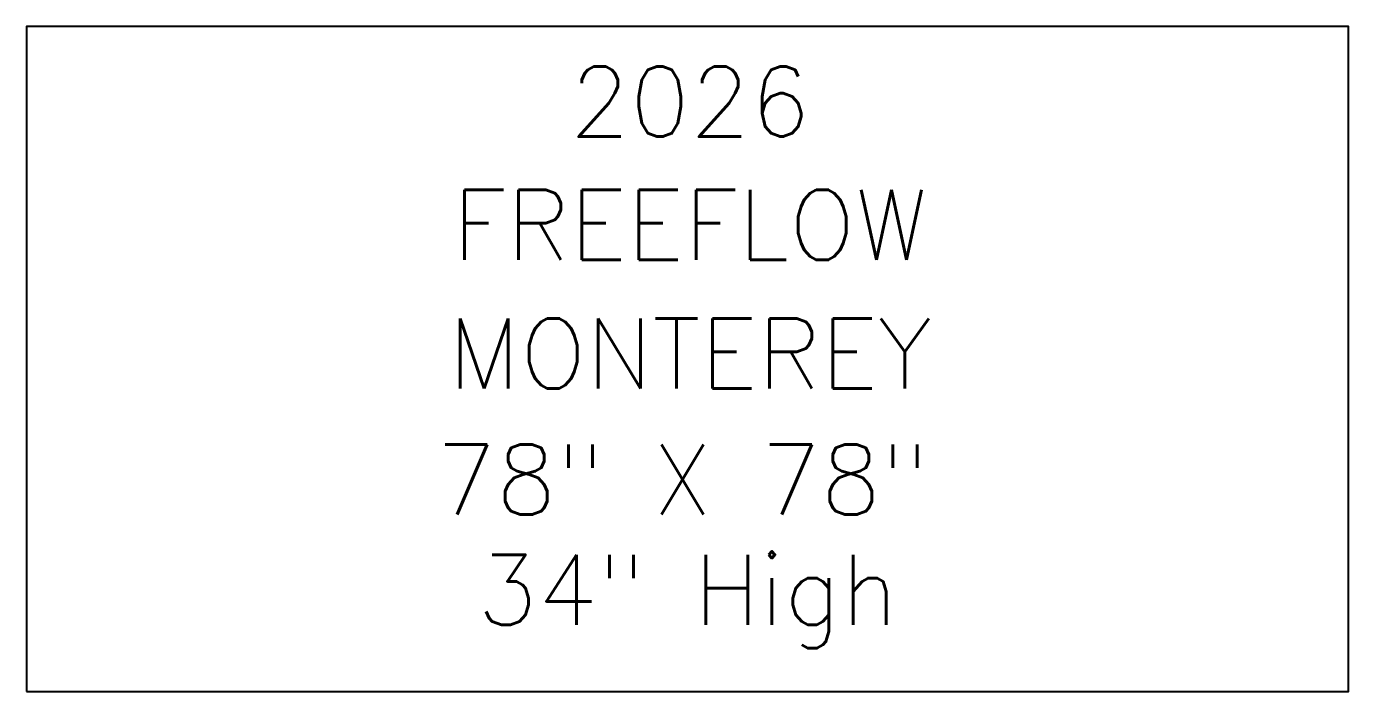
# Model space of a CAD drawing. Extents: x -51 to 27, y -13 to 136.
# Drawn here: x -49.4 to 26, y 98.1 to 136 of the extents above; entities that cross this region are included whole.
import ezdxf
from ezdxf.enums import TextEntityAlignment as Align

# ---------------------------------------------------------------- set-up
doc = ezdxf.new("R2010")
doc.units = 0
doc.header["$MEASUREMENT"] = 0
doc.layers.add('DIM', color=3, linetype='Continuous')
doc.styles.add('SIMPLEX', font='simplex')

msp = doc.modelspace()

# ---------------------------------------------------------------- linework, layer by layer
at = {"layer": 'DIM', "color": 4}
msp.add_lwpolyline([(-49.385, 98.072), (26.021, 98.072), (26.021, 136.037), (-49.385, 136.037)], close=True, dxfattribs=at)

# ---------------------------------------------------------------- texts
at = {"layer": 'DIM', "style": 'SIMPLEX'}
for s, p in [('2026', (-11.54, 129.748)), ('FREEFLOW', (-11.54, 122.71)), ('MONTEREY', (-11.54, 115.373)), ('78" X 78"', (-11.963, 108.171)), ('34" High', (-11.671, 101.882))]:
    msp.add_text(s, height=4, dxfattribs=at).set_placement(p, align=Align.CENTER)

doc.saveas('drawing.dxf')
